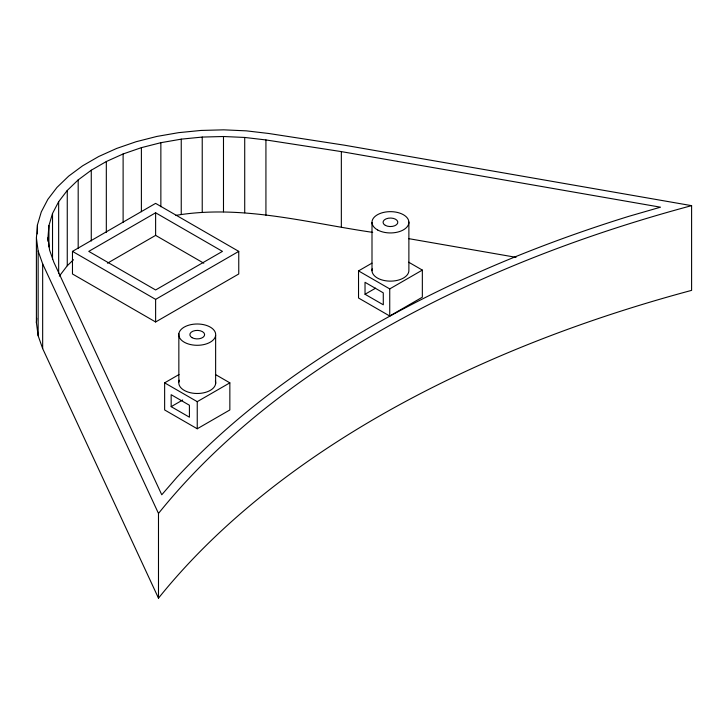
<?xml version="1.0" encoding="UTF-8"?>
<svg xmlns="http://www.w3.org/2000/svg" width="728" height="728" viewBox="0 0 728 728"><rect width="100%" height="100%" fill="white"/><g stroke="black" fill="none" stroke-linecap="round" stroke-linejoin="round"><path stroke-width="1.09" d="M36.4 237.956L37.447 224.861L41.278 211.939L47.83 199.381L57.002 187.387L68.66 176.14L82.619 165.802L98.68 156.529L116.589 148.466L136.081 141.733L156.857 136.436L178.597 132.66L200.983 130.448L223.669 129.839L246.31 130.849L268.568 133.461L344.499 145.2L691.6 205.651L691.6 290.372A1096.095 632.823 0 0 0 158.486 598.161L42.661 348.594L38.147 335.745L36.4 322.677L36.4 237.956L38.147 251.033L38.147 335.745M36.4 322.677L36.746 318.309M47.948 237.856L48.931 225.58L52.525 213.468L58.659 201.702L67.258 190.454L78.187 179.907L91.273 170.216L106.324 161.525L123.114 153.963L141.387 147.657L160.861 142.697L181.245 139.148L202.229 137.073L223.487 136.509L244.717 137.456L265.929 139.94L341.341 151.606L660.496 207.189L628.783 216.343A1107.625 639.484 0 0 0 177.004 477.177L161.762 494.776L53.89 262.353L49.586 250.114L47.948 237.856L47.948 241.232M59.323 276.13L67.258 265.756L73.501 259.732M72.472 251.378L155.61 203.376L238.757 251.378L238.757 273.974L155.619 321.976L72.472 273.974L72.472 251.378L155.619 299.381L238.757 251.378M155.619 212.785L88.77 251.378L155.619 289.971L222.459 251.378L155.619 212.785L155.619 235.381L107.453 263.19M215.461 374.538L229.848 382.846L229.848 409.955L197.243 428.774L164.637 409.955L164.637 382.846L179.024 374.538M408.69 262.207L422.34 270.088L422.34 297.197L389.735 316.016L358.531 298.007L358.531 270.898L371.963 263.145M365.037 294.267L383.301 304.805L383.274 292.847L365.019 282.309L365.037 294.267L375.593 288.17M171.171 406.652L189.435 417.199L189.407 405.241L171.153 394.694L171.171 406.652L182.683 400.009M358.531 270.898L389.735 288.907L422.34 270.088M164.637 382.846L197.243 401.665L229.848 382.846M175.876 215.379C241.86 204.331 307.726 222.914 372.7 232.369M408.535 238.611L516.034 257.33M155.619 235.381L203.785 263.19M38.147 251.033L42.661 263.882L158.486 513.44L158.486 598.161M408.881 222.058L408.881 270.252A18.446 10.647 0 0 1 389.234 281.117A18.446 10.647 0 0 1 372.208 268.869M389.735 288.907L389.735 316.016M371.999 222.531L371.999 270.725M341.341 151.606L341.341 226.909M265.929 139.94L265.929 215.242M244.717 137.456L244.717 212.758M223.487 136.509L223.487 211.812M215.634 335.462A18.446 10.647 0 0 1 186.823 343.434A18.446 10.647 0 0 1 189.271 325.043A18.446 10.647 0 0 1 215.634 335.462L215.634 383.656M202.229 137.073L202.229 212.376M197.243 401.665L197.243 428.774M181.245 139.148L181.245 214.451M178.851 333.834L178.851 382.027M160.861 142.697L160.861 206.752M155.619 299.381L155.619 321.976M141.387 147.657L141.387 211.721M123.114 153.963L123.114 222.522M106.324 161.525L106.324 232.332M91.273 170.216L91.273 241.023M78.187 179.907L78.187 248.466M67.258 190.454L67.258 265.756M58.659 201.702L58.659 273.628M52.525 213.468L52.525 259.541M48.931 225.58L48.931 246.938M42.661 263.882L42.661 348.594M37.447 224.861L37.447 233.897M158.486 513.44A1096.095 632.823 0 0 1 691.6 205.651M215.37 380.881A18.446 10.647 0 0 1 196.633 393.484A18.446 10.647 0 0 1 179.379 380.198M192.028 337.665A7.38 4.259 0 0 0 204.368 335.754A7.38 4.259 0 0 0 195.332 330.539A7.38 4.259 0 0 0 192.028 337.665M377.686 229.993A18.446 10.647 0 0 0 408.353 224.825A18.446 10.647 0 0 0 385.276 212.076A18.446 10.647 0 0 0 377.686 229.993M385.339 225.371A7.38 4.259 0 0 0 397.606 223.305A7.38 4.259 0 0 0 388.37 218.209A7.38 4.259 0 0 0 385.339 225.371"/></g></svg>
